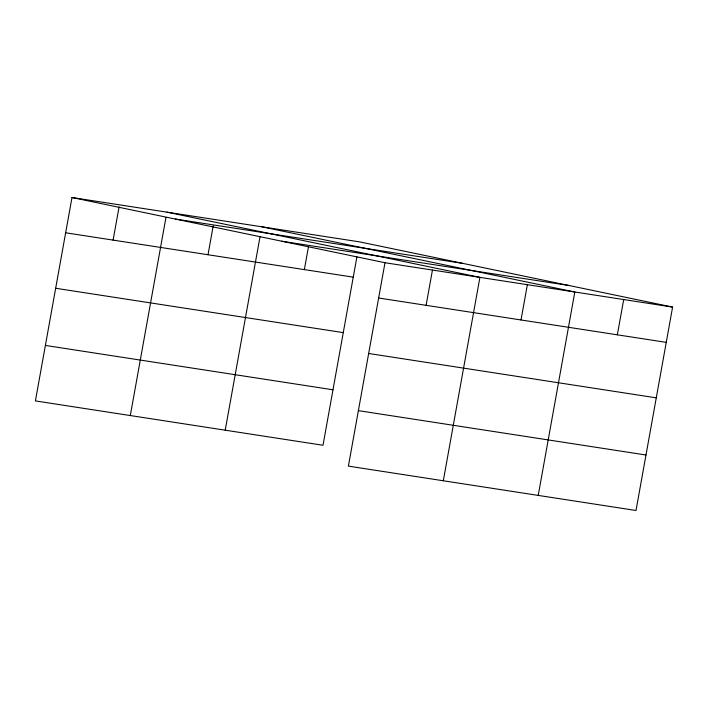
<?xml version="1.0" encoding="UTF-8"?>
<svg xmlns="http://www.w3.org/2000/svg" width="708" height="708" viewBox="0 0 708 708"><rect width="100%" height="100%" fill="white"/><g stroke="black" fill="none" stroke-linecap="round" stroke-linejoin="round"><path stroke-width="1.06" d="M71.995 197.514L384.993 262.73L348.398 466.13L636.005 510.486L672.6 307.086L359.602 241.871L71.995 197.514L35.4 400.914L323.007 445.27L356.903 256.836M113.103 240.109L119.068 206.975M130.307 415.552L165.946 217.498M208.01 254.747L213.205 225.887M225.215 430.19L260.084 236.41M304.36 269.606L308.396 247.163M426.101 305.325L432.455 270.049M443.305 480.767L479.909 277.368L166.902 212.152M521.017 319.963L527.363 284.687M538.222 495.405L574.816 292.006L261.818 226.79M617.358 334.822L623.704 299.546M175.283 219.037L462.89 263.394M281.704 241.216L569.312 285.563M384.993 262.73L672.6 307.086M65.649 232.79L353.257 277.147M378.647 298.006L666.255 342.362M55.666 288.271L343.274 332.627M368.664 353.487L656.272 397.843M45.383 345.433L332.981 389.789M358.381 410.649L645.988 455.005"/></g></svg>
